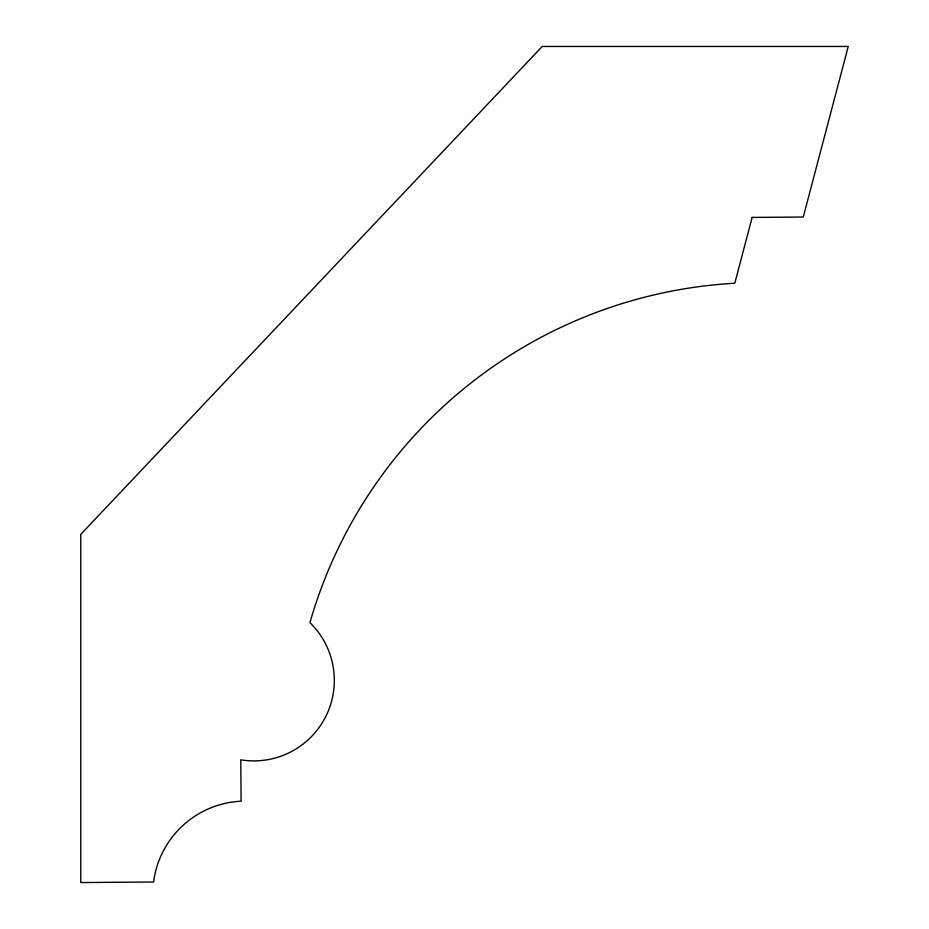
<?xml version="1.0" encoding="UTF-8"?>
<svg xmlns="http://www.w3.org/2000/svg" width="929" height="929" viewBox="0 0 929 929"><rect width="100%" height="100%" fill="white"/><g stroke="black" fill="none" stroke-linecap="round" stroke-linejoin="round"><path stroke-width="1.39" d="M752.153 217.409L734.793 283.24A469.459 469.459 0 0 0 309.926 622.662A80.498 80.498 0 0 1 240.785 759.829L241.099 801.204A92.737 92.737 0 0 0 153.587 882.004L80.753 882.55L80.753 534.384L542.234 46.45L848.247 46.45L803.271 217.038L752.153 217.409"/></g></svg>
